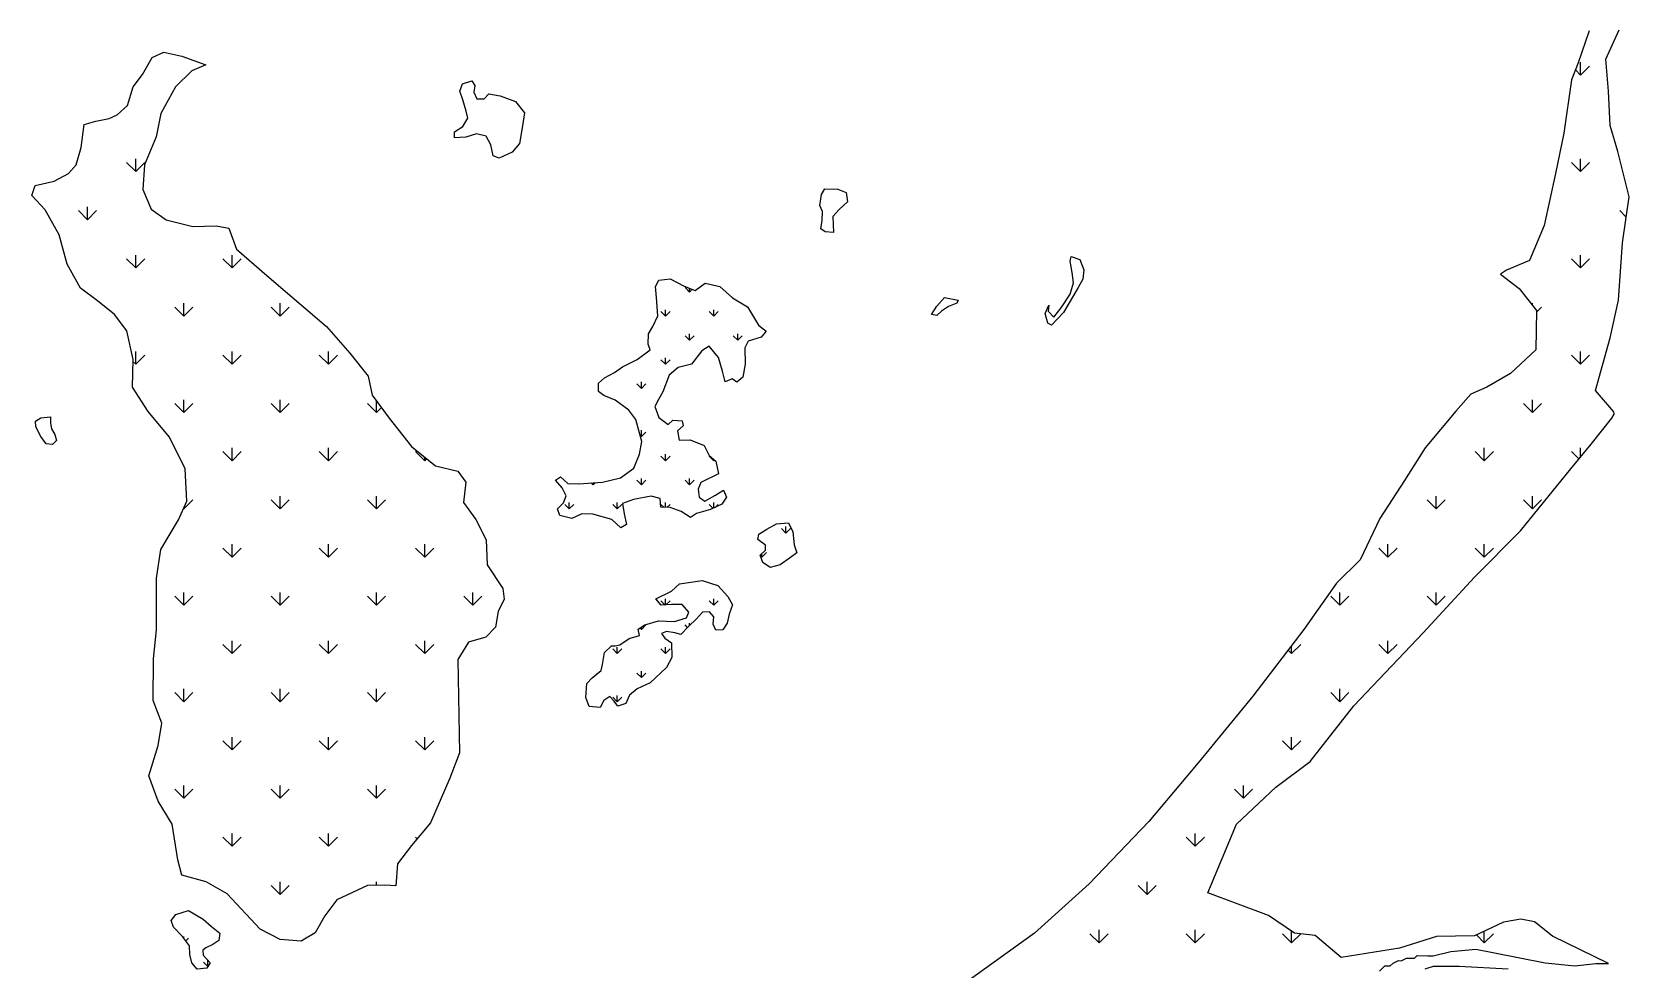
# Model space of a CAD drawing. Header units: metres. Extents: x 266208 to 280437, y 2124392 to 2131586.
# Drawn here: x 268966 to 271348, y 2127204 to 2128600 of the extents above; entities that cross this region are included whole.
import ezdxf

# ---------------------------------------------------------------- set-up
doc = ezdxf.new("R2010")
doc.units = ezdxf.units.M
doc.layers.add('MANGROOVES', color=112, linetype='Continuous')

msp = doc.modelspace()

# ---------------------------------------------------------------- linework, layer by layer
at = {"layer": 'MANGROOVES'}
for p, q in [((271288.5, 2128602.2), (271271.9, 2128554.7)), ((271313.2, 2128560.1), (271332.8, 2128603.9)), ((269130.4, 2128537.3), (269145.1, 2128562.6)), ((269130.4, 2128537.3), (269145.1, 2128562.6)), ((269145.1, 2128562.6), (269162.2, 2128570.4)), ((269145.1, 2128562.6), (269162.2, 2128570.4)), ((269162.2, 2128570.4), (269189.1, 2128564.5)), ((269162.2, 2128570.4), (269189.1, 2128564.5)), ((269189.1, 2128564.5), (269224.7, 2128551.5)), ((269189.1, 2128564.5), (269224.7, 2128551.5)), ((269224.7, 2128551.5), (269203.9, 2128542.8)), ((269224.7, 2128551.5), (269203.9, 2128542.8)), ((269224.7, 2128551.5), (269224.7, 2128551.5)), ((271271.9, 2128554.7), (271262, 2128529.2)), ((271316.9, 2128512.1), (271313.2, 2128560.1)), ((269116.4, 2128518.7), (269130.4, 2128537.3)), ((269116.4, 2128518.7), (269130.4, 2128537.3)), ((269203.9, 2128542.8), (269179.9, 2128518.8)), ((269203.9, 2128542.8), (269179.9, 2128518.8)), ((269608, 2128523), (269621.9, 2128527.8)), ((269608, 2128523), (269621.9, 2128527.8)), ((269621.9, 2128527.8), (269626.2, 2128520.9)), ((269621.9, 2128527.8), (269626.2, 2128520.9)), ((269621.9, 2128527.8), (269621.9, 2128527.8)), ((271262, 2128529.2), (271250.6, 2128449.9)), ((269107.9, 2128490.8), (269116.4, 2128518.7)), ((269107.9, 2128490.8), (269116.4, 2128518.7)), ((269179.9, 2128518.8), (269157.9, 2128479)), ((269179.9, 2128518.8), (269157.9, 2128479)), ((269603.7, 2128512.2), (269608, 2128523)), ((269603.7, 2128512.2), (269608, 2128523)), ((269608.3, 2128499.5), (269603.7, 2128512.2)), ((269608.3, 2128499.5), (269603.7, 2128512.2)), ((269626.2, 2128520.9), (269624.9, 2128511)), ((269626.2, 2128520.9), (269624.9, 2128511)), ((269624.9, 2128511), (269629.3, 2128500.6)), ((269624.9, 2128511), (269629.3, 2128500.6)), ((269640.1, 2128500.9), (269646.9, 2128508.1)), ((269640.1, 2128500.9), (269646.9, 2128508.1)), ((269646.9, 2128508.1), (269663.9, 2128505.1)), ((269646.9, 2128508.1), (269663.9, 2128505.1)), ((269663.9, 2128505.1), (269686.6, 2128496.7)), ((269663.9, 2128505.1), (269686.6, 2128496.7)), ((271319.8, 2128461.3), (271316.9, 2128512.1)), ((269092.9, 2128476.9), (269107.9, 2128490.8)), ((269092.9, 2128476.9), (269107.9, 2128490.8)), ((269157.9, 2128479), (269150.8, 2128444)), ((269157.9, 2128479), (269150.8, 2128444)), ((269613.2, 2128482.6), (269608.3, 2128499.5)), ((269613.2, 2128482.6), (269608.3, 2128499.5)), ((269615.5, 2128471.8), (269613.2, 2128482.6)), ((269615.5, 2128471.8), (269613.2, 2128482.6)), ((269629.3, 2128500.6), (269640.1, 2128500.9)), ((269629.3, 2128500.6), (269640.1, 2128500.9)), ((269686.6, 2128496.7), (269700.4, 2128480)), ((269686.6, 2128496.7), (269700.4, 2128480)), ((269700.4, 2128480), (269697.4, 2128460.7)), ((269700.4, 2128480), (269697.4, 2128460.7)), ((269039, 2128428.3), (269043.2, 2128462.5)), ((269039, 2128428.3), (269043.2, 2128462.5)), ((269043.2, 2128462.5), (269060.6, 2128467.4)), ((269043.2, 2128462.5), (269060.6, 2128467.4)), ((269060.6, 2128467.4), (269080.6, 2128471.6)), ((269060.6, 2128467.4), (269080.6, 2128471.6)), ((269080.6, 2128471.6), (269092.9, 2128476.9)), ((269080.6, 2128471.6), (269092.9, 2128476.9)), ((269595.7, 2128451.8), (269608.2, 2128459.7)), ((269595.7, 2128451.8), (269608.2, 2128459.7)), ((269608.2, 2128459.7), (269615.5, 2128471.8)), ((269608.2, 2128459.7), (269615.5, 2128471.8)), ((269697.4, 2128460.7), (269692.6, 2128434.3)), ((269697.4, 2128460.7), (269692.6, 2128434.3)), ((271331.2, 2128422.5), (271319.8, 2128461.3)), ((269150.8, 2128444), (269133.6, 2128402.7)), ((269150.8, 2128444), (269133.6, 2128402.7)), ((269596, 2128442.8), (269595.7, 2128451.8)), ((269596, 2128442.8), (269595.7, 2128451.8)), ((269612.6, 2128443.9), (269596, 2128442.8)), ((269612.6, 2128443.9), (269596, 2128442.8)), ((269628.6, 2128448.8), (269612.6, 2128443.9)), ((269628.6, 2128448.8), (269612.6, 2128443.9)), ((269643.2, 2128445.1), (269628.6, 2128448.8)), ((269643.2, 2128445.1), (269628.6, 2128448.8)), ((269650, 2128432.4), (269643.2, 2128445.1)), ((269650, 2128432.4), (269643.2, 2128445.1)), ((269653.6, 2128415.7), (269650, 2128432.4)), ((269653.6, 2128415.7), (269650, 2128432.4)), ((269692.6, 2128434.3), (269681.6, 2128421.3)), ((269692.6, 2128434.3), (269681.6, 2128421.3)), ((271250.6, 2128449.9), (271238.2, 2128389.3)), ((269031.5, 2128402.4), (269039, 2128428.3)), ((269031.5, 2128402.4), (269039, 2128428.3)), ((269662.6, 2128412.6), (269653.6, 2128415.7)), ((269662.6, 2128412.6), (269653.6, 2128415.7)), ((269681.6, 2128421.3), (269662.6, 2128412.6)), ((269681.6, 2128421.3), (269662.6, 2128412.6)), ((271347.8, 2128354.7), (271331.2, 2128422.5)), ((268998.7, 2128378.1), (269019.9, 2128389.3)), ((268998.7, 2128378.1), (269019.9, 2128389.3)), ((269019.9, 2128389.3), (269031.5, 2128402.4)), ((269019.9, 2128389.3), (269031.5, 2128402.4)), ((269133.6, 2128402.7), (269131.1, 2128365.6)), ((269133.6, 2128402.7), (269131.1, 2128365.6)), ((271238.2, 2128389.3), (271221.4, 2128311.8)), ((268965.5, 2128356.9), (268970.6, 2128371.9)), ((268965.5, 2128356.9), (268970.6, 2128371.9)), ((268970.6, 2128371.9), (268998.7, 2128378.1)), ((268970.6, 2128371.9), (268998.7, 2128378.1)), ((269131.1, 2128365.6), (269143.6, 2128336.3)), ((269131.1, 2128365.6), (269143.6, 2128336.3)), ((270143.2, 2128358.2), (270148.1, 2128366.5)), ((270143.2, 2128358.2), (270148.1, 2128366.5)), ((270148.1, 2128366.5), (270167.8, 2128366.3)), ((270148.1, 2128366.5), (270167.8, 2128366.3)), ((270148.1, 2128366.5), (270148.1, 2128366.5)), ((270167.8, 2128366.3), (270179.9, 2128361.3)), ((270167.8, 2128366.3), (270179.9, 2128361.3)), ((270179.9, 2128361.3), (270182, 2128347.1)), ((270179.9, 2128361.3), (270182, 2128347.1)), ((268985.5, 2128335.6), (268965.5, 2128356.9)), ((268985.5, 2128335.6), (268965.5, 2128356.9)), ((269006, 2128298), (268985.5, 2128335.6)), ((269006, 2128298), (268985.5, 2128335.6)), ((269143.6, 2128336.3), (269165.9, 2128320.5)), ((269143.6, 2128336.3), (269165.9, 2128320.5)), ((270140.6, 2128341.9), (270143.2, 2128358.2)), ((270140.6, 2128341.9), (270143.2, 2128358.2)), ((270144.6, 2128332.7), (270140.6, 2128341.9)), ((270144.6, 2128332.7), (270140.6, 2128341.9)), ((270169.4, 2128336), (270160.3, 2128325.6)), ((270169.4, 2128336), (270160.3, 2128325.6)), ((270182, 2128347.1), (270169.4, 2128336)), ((270182, 2128347.1), (270169.4, 2128336)), ((271338, 2128286.3), (271347.8, 2128354.7)), ((269165.9, 2128320.5), (269205.6, 2128310.7)), ((269165.9, 2128320.5), (269205.6, 2128310.7)), ((269205.6, 2128310.7), (269240.3, 2128311.3)), ((269205.6, 2128310.7), (269240.3, 2128311.3)), ((269240.3, 2128311.3), (269259.2, 2128308.3)), ((269240.3, 2128311.3), (269259.2, 2128308.3)), ((270142.2, 2128307.1), (270144.4, 2128319.4)), ((270142.2, 2128307.1), (270144.4, 2128319.4)), ((270144.4, 2128319.4), (270144.6, 2128332.7)), ((270144.4, 2128319.4), (270144.6, 2128332.7)), ((270160.3, 2128325.6), (270161.2, 2128301.7)), ((270160.3, 2128325.6), (270161.2, 2128301.7)), ((271221.4, 2128311.8), (271199.4, 2128260.1)), ((269017.9, 2128254.3), (269006, 2128298)), ((269017.9, 2128254.3), (269006, 2128298)), ((269259.2, 2128308.3), (269270.6, 2128276.7)), ((269259.2, 2128308.3), (269270.6, 2128276.7)), ((270148.8, 2128302.4), (270142.2, 2128307.1)), ((270148.8, 2128302.4), (270142.2, 2128307.1)), ((270161.2, 2128301.7), (270148.8, 2128302.4)), ((270161.2, 2128301.7), (270148.8, 2128302.4)), ((269270.6, 2128276.7), (269315.7, 2128237.4)), ((269270.6, 2128276.7), (269315.7, 2128237.4)), ((270513.9, 2128258.9), (270515.5, 2128266)), ((270513.9, 2128258.9), (270515.5, 2128266)), ((270515.5, 2128266), (270528.4, 2128261.4)), ((270515.5, 2128266), (270528.4, 2128261.4)), ((270515.5, 2128266), (270515.5, 2128266)), ((271332, 2128200.9), (271338, 2128286.3)), ((269038.1, 2128218.4), (269017.9, 2128254.3)), ((269038.1, 2128218.4), (269017.9, 2128254.3)), ((270517, 2128242), (270513.9, 2128258.9)), ((270517, 2128242), (270513.9, 2128258.9)), ((270519, 2128226.6), (270517, 2128242)), ((270519, 2128226.6), (270517, 2128242)), ((270528.4, 2128261.4), (270534.4, 2128246.2)), ((270528.4, 2128261.4), (270534.4, 2128246.2)), ((270534.4, 2128246.2), (270533.1, 2128232.2)), ((270534.4, 2128246.2), (270533.1, 2128232.2)), ((271164.8, 2128245.5), (271156, 2128239.7)), ((271156, 2128239.7), (271156, 2128239.6)), ((271156, 2128239.6), (271183.8, 2128217.9)), ((271199.4, 2128260.1), (271164.8, 2128245.5)), ((269063.3, 2128199.6), (269038.1, 2128218.4)), ((269063.3, 2128199.6), (269038.1, 2128218.4)), ((269315.7, 2128237.4), (269405.1, 2128161.4)), ((269315.7, 2128237.4), (269405.1, 2128161.4)), ((269895.6, 2128221), (269900.8, 2128230.8)), ((269897.3, 2128204.5), (269895.6, 2128221)), ((269900.8, 2128230.8), (269917.3, 2128232.8)), ((269917.3, 2128232.8), (269938.5, 2128221.8)), ((269938.5, 2128221.8), (269954.9, 2128215.3)), ((269954.9, 2128215.3), (269969.6, 2128226.2)), ((269969.6, 2128226.2), (269991.8, 2128221)), ((269991.8, 2128221), (270010.4, 2128204.3)), ((270525.9, 2128219.6), (270504, 2128182.4)), ((270525.9, 2128219.6), (270504, 2128182.4)), ((270513.9, 2128209.6), (270519, 2128226.6)), ((270513.9, 2128209.6), (270519, 2128226.6)), ((270533.1, 2128232.2), (270525.9, 2128219.6)), ((270533.1, 2128232.2), (270525.9, 2128219.6)), ((271183.8, 2128217.9), (271209.7, 2128185.4)), ((269088.9, 2128179.3), (269063.3, 2128199.6)), ((269088.9, 2128179.3), (269063.3, 2128199.6)), ((269899.3, 2128177.4), (269897.3, 2128204.5)), ((270010.4, 2128204.3), (270033.1, 2128191)), ((270315.4, 2128191.9), (270326.6, 2128204.6)), ((270315.4, 2128191.9), (270326.6, 2128204.6)), ((270326.6, 2128204.6), (270347.2, 2128201)), ((270326.6, 2128204.6), (270347.2, 2128201)), ((270326.6, 2128204.6), (270326.6, 2128204.6)), ((270344.9, 2128196.5), (270332.5, 2128191.4)), ((270344.9, 2128196.5), (270332.5, 2128191.4)), ((270347.2, 2128201), (270344.9, 2128196.5)), ((270347.2, 2128201), (270344.9, 2128196.5)), ((270477.1, 2128180.9), (270482.2, 2128193.3)), ((270477.1, 2128180.9), (270482.2, 2128193.3)), ((270482.2, 2128193.3), (270481.4, 2128184.4)), ((270482.2, 2128193.3), (270481.4, 2128184.4)), ((270500.7, 2128189.1), (270513.9, 2128209.6)), ((270500.7, 2128189.1), (270513.9, 2128209.6)), ((271319.5, 2128144.7), (271332, 2128200.9)), ((269107.3, 2128155.1), (269088.9, 2128179.3)), ((269107.3, 2128155.1), (269088.9, 2128179.3)), ((269891.8, 2128161.6), (269899.3, 2128177.4)), ((270033.1, 2128191), (270049.4, 2128163.7)), ((270307.2, 2128179.2), (270315.4, 2128191.9)), ((270307.2, 2128179.2), (270315.4, 2128191.9)), ((270315.4, 2128177.8), (270307.2, 2128179.2)), ((270315.4, 2128177.8), (270307.2, 2128179.2)), ((270322.1, 2128184.5), (270315.4, 2128177.8)), ((270322.1, 2128184.5), (270315.4, 2128177.8)), ((270332.5, 2128191.4), (270322.1, 2128184.5)), ((270332.5, 2128191.4), (270322.1, 2128184.5)), ((270480.7, 2128166.7), (270477.1, 2128180.9)), ((270480.7, 2128166.7), (270477.1, 2128180.9)), ((270481.4, 2128184.4), (270489.9, 2128175.3)), ((270481.4, 2128184.4), (270489.9, 2128175.3)), ((270504, 2128182.4), (270486.3, 2128163.6)), ((270504, 2128182.4), (270486.3, 2128163.6)), ((270489.9, 2128175.3), (270500.7, 2128189.1)), ((270489.9, 2128175.3), (270500.7, 2128189.1)), ((271209.7, 2128185.4), (271208.9, 2128126.7)), ((269116.3, 2128112.2), (269107.3, 2128155.1)), ((269116.3, 2128112.2), (269107.3, 2128155.1)), ((269405.1, 2128161.4), (269439.6, 2128121.8)), ((269405.1, 2128161.4), (269439.6, 2128121.8)), ((269884.7, 2128135.1), (269885.4, 2128150.8)), ((269885.4, 2128150.8), (269891.8, 2128161.6)), ((270053.2, 2128145.8), (270033.8, 2128139.5)), ((270049.4, 2128163.7), (270060.9, 2128154.8)), ((270060.9, 2128154.8), (270053.2, 2128145.8)), ((270486.3, 2128163.6), (270480.7, 2128166.7)), ((270486.3, 2128163.6), (270480.7, 2128166.7)), ((271297.6, 2128066.3), (271319.5, 2128144.7)), ((269439.6, 2128121.8), (269467.1, 2128087.7)), ((269439.6, 2128121.8), (269467.1, 2128087.7)), ((269868.3, 2128112.3), (269887.9, 2128126.5)), ((269887.9, 2128126.5), (269884.7, 2128135.1)), ((269964.8, 2128125.1), (269949.2, 2128105.3)), ((269975.8, 2128132.2), (269964.8, 2128125.1)), ((269989.8, 2128115.3), (269975.8, 2128132.2)), ((270033.8, 2128139.5), (270029, 2128129.5)), ((270029, 2128129.5), (270029.4, 2128105.6)), ((271208.9, 2128126.7), (271170.7, 2128091.7)), ((269115.3, 2128071.2), (269116.3, 2128112.2)), ((269115.3, 2128071.2), (269116.3, 2128112.2)), ((269834.5, 2128092.8), (269846.4, 2128101.5)), ((269846.4, 2128101.5), (269868.3, 2128112.3)), ((269929.5, 2128100.3), (269916, 2128088.8)), ((269949.2, 2128105.3), (269929.5, 2128100.3)), ((269995.6, 2128094.9), (269989.8, 2128115.3)), ((270029.4, 2128105.6), (270026, 2128086.2)), ((269467.1, 2128087.7), (269473, 2128059.2)), ((269467.1, 2128087.7), (269473, 2128059.2)), ((269810.5, 2128076.9), (269819.8, 2128085.2)), ((269810.8, 2128064.8), (269810.5, 2128076.9)), ((269819.8, 2128085.2), (269834.5, 2128092.8)), ((269916, 2128088.8), (269906.7, 2128064)), ((269999.4, 2128079.1), (269995.6, 2128094.9)), ((270009.9, 2128083.6), (269999.4, 2128079.1)), ((270017.1, 2128078.4), (270009.9, 2128083.6)), ((270026, 2128086.2), (270017.1, 2128078.4)), ((271170.7, 2128091.7), (271135.8, 2128071.2)), ((269138.8, 2128034.9), (269115.3, 2128071.2)), ((269138.8, 2128034.9), (269115.3, 2128071.2)), ((269473, 2128059.2), (269498.4, 2128024.9)), ((269473, 2128059.2), (269498.4, 2128024.9)), ((269818.5, 2128058.6), (269810.8, 2128064.8)), ((269835.4, 2128051.6), (269818.5, 2128058.6)), ((269855.8, 2128036.7), (269835.4, 2128051.6)), ((269900, 2128052.5), (269894.5, 2128042.1)), ((269906.7, 2128064), (269900, 2128052.5)), ((271111.7, 2128060.9), (271089.6, 2128035.1)), ((271135.8, 2128071.2), (271111.7, 2128060.9)), ((271325.1, 2128034.1), (271297.6, 2128066.3)), ((268971.1, 2128020.5), (268979, 2128025.3)), ((268971.1, 2128020.5), (268979, 2128025.3)), ((268979, 2128025.3), (268993.4, 2128026.7)), ((268979, 2128025.3), (268993.4, 2128026.7)), ((268993.4, 2128026.7), (268993.2, 2128017.4)), ((268993.4, 2128026.7), (268993.2, 2128017.4)), ((268993.4, 2128026.7), (268993.4, 2128026.7)), ((269170.8, 2127996.4), (269138.8, 2128034.9)), ((269170.8, 2127996.4), (269138.8, 2128034.9)), ((269866.2, 2128023), (269855.8, 2128036.7)), ((269894.5, 2128042.1), (269900.8, 2128026)), ((269900.8, 2128026), (269914.4, 2128015.6)), ((271089.6, 2128035.1), (271043.8, 2127980.6)), ((271321.9, 2128024.8), (271325.7, 2128031.1)), ((271325.7, 2128031.4), (271325.1, 2128034.1)), ((271325.7, 2128031.1), (271325.7, 2128031.4)), ((268971.2, 2128011.9), (268971.1, 2128020.5)), ((268971.2, 2128011.9), (268971.1, 2128020.5)), ((268979, 2127997.5), (268971.2, 2128011.9)), ((268979, 2127997.5), (268971.2, 2128011.9)), ((268993.2, 2128017.4), (268994.9, 2128009.1)), ((268993.2, 2128017.4), (268994.9, 2128009.1)), ((268994.9, 2128009.1), (268999.6, 2128000.5)), ((268994.9, 2128009.1), (268999.6, 2128000.5)), ((269498.4, 2128024.9), (269531.7, 2127982.8)), ((269498.4, 2128024.9), (269531.7, 2127982.8)), ((269875.5, 2127990.3), (269866.2, 2128023)), ((269914.4, 2128015.6), (269921.6, 2128022.1)), ((269921.6, 2128022.1), (269935.4, 2128020.7)), ((269936.9, 2128013.4), (269928.4, 2128005.8)), ((269928.4, 2128005.8), (269931.1, 2127992.2)), ((269935.4, 2128020.7), (269936.9, 2128013.4)), ((271291.3, 2127986.2), (271321.9, 2128024.8)), ((268986.9, 2127986.6), (268979, 2127997.5)), ((268986.9, 2127986.6), (268979, 2127997.5)), ((268996.4, 2127985.5), (268986.9, 2127986.6)), ((268996.4, 2127985.5), (268986.9, 2127986.6)), ((269002.4, 2127991.5), (268996.4, 2127985.5)), ((269002.4, 2127991.5), (268996.4, 2127985.5)), ((268999.6, 2128000.5), (269002.4, 2127991.5)), ((268999.6, 2128000.5), (269002.4, 2127991.5)), ((269194.1, 2127949.6), (269170.8, 2127996.4)), ((269194.1, 2127949.6), (269170.8, 2127996.4)), ((269531.7, 2127982.8), (269567.4, 2127953.9)), ((269531.7, 2127982.8), (269567.4, 2127953.9)), ((269871.6, 2127971.4), (269875.5, 2127990.3)), ((269931.1, 2127992.2), (269947.1, 2127992.4)), ((269947.1, 2127992.4), (269968.2, 2127984.1)), ((269968.2, 2127984.1), (269975.5, 2127969.5)), ((271043.8, 2127980.6), (271013, 2127931.9)), ((271260.8, 2127949.4), (271291.3, 2127986.2)), ((269567.4, 2127953.9), (269600.8, 2127945.8)), ((269567.4, 2127953.9), (269600.8, 2127945.8)), ((269863.3, 2127950.4), (269871.6, 2127971.4)), ((269975.5, 2127969.5), (269985.4, 2127960.7)), ((269985.4, 2127960.7), (269989.8, 2127941.7)), ((269196.7, 2127901.3), (269194.1, 2127949.6)), ((269196.7, 2127901.3), (269194.1, 2127949.6)), ((269600.8, 2127945.8), (269612.5, 2127929.7)), ((269600.8, 2127945.8), (269612.5, 2127929.7)), ((269746.7, 2127932.6), (269753.8, 2127937.4)), ((269756.5, 2127920.9), (269746.7, 2127932.6)), ((269753.8, 2127937.4), (269765.1, 2127927.5)), ((269816.8, 2127929.7), (269843.4, 2127936.1)), ((269843.4, 2127936.1), (269863.3, 2127950.4)), ((269989.8, 2127941.7), (269963.3, 2127928.9)), ((271013, 2127931.9), (270976.1, 2127875.3)), ((271186.1, 2127857.1), (271260.8, 2127949.4)), ((269612.5, 2127929.7), (269609.1, 2127899.2)), ((269612.5, 2127929.7), (269609.1, 2127899.2)), ((269762.4, 2127909.1), (269756.5, 2127920.9)), ((269758.6, 2127898.8), (269762.4, 2127909.1)), ((269765.1, 2127927.5), (269781.1, 2127927)), ((269781.1, 2127927), (269816.8, 2127929.7)), ((269889.4, 2127908.5), (269862.8, 2127903.8)), ((269902.4, 2127905.4), (269889.4, 2127908.5)), ((269963.3, 2127928.9), (269959.4, 2127919.3)), ((269959.4, 2127919.3), (269960.7, 2127907.4)), ((269960.7, 2127907.4), (269969.4, 2127901.4)), ((269969.4, 2127901.4), (269984, 2127909.7)), ((269984, 2127909.7), (269997.2, 2127917.5)), ((270001.4, 2127907.3), (269994.7, 2127896.7)), ((269997.2, 2127917.5), (270001.4, 2127907.3)), ((269184.4, 2127873.6), (269196.7, 2127901.3)), ((269184.4, 2127873.6), (269196.7, 2127901.3)), ((269609.1, 2127899.2), (269627.6, 2127873.7)), ((269609.1, 2127899.2), (269627.6, 2127873.7)), ((269749.3, 2127889.9), (269758.6, 2127898.8)), ((269752.7, 2127879.9), (269749.3, 2127889.9)), ((269862.8, 2127903.8), (269846.5, 2127897.7)), ((269846.5, 2127897.7), (269848.9, 2127882.2)), ((269903.4, 2127892.3), (269902.4, 2127905.4)), ((269917.6, 2127892), (269903.4, 2127892.3)), ((269933.7, 2127885.7), (269917.6, 2127892)), ((269947.7, 2127877), (269933.7, 2127885.7)), ((269956.7, 2127882.7), (269947.7, 2127877)), ((269977.9, 2127888.7), (269956.7, 2127882.7)), ((269994.7, 2127896.7), (269977.9, 2127888.7)), ((269158, 2127829.4), (269184.4, 2127873.6)), ((269158, 2127829.4), (269184.4, 2127873.6)), ((269627.6, 2127873.7), (269643, 2127843.8)), ((269627.6, 2127873.7), (269643, 2127843.8)), ((269771, 2127875.6), (269752.7, 2127879.9)), ((269785.8, 2127882.1), (269771, 2127875.6)), ((269802.3, 2127881.6), (269785.8, 2127882.1)), ((269830.4, 2127874), (269802.3, 2127881.6)), ((269844, 2127861.4), (269830.4, 2127874)), ((269852.3, 2127866.4), (269844, 2127861.4)), ((269848.9, 2127882.2), (269852.3, 2127866.4)), ((270049.9, 2127852.2), (270061.8, 2127859.7)), ((270049.9, 2127852.2), (270061.8, 2127859.7)), ((270061.8, 2127859.7), (270076.1, 2127867.4)), ((270061.8, 2127859.7), (270076.1, 2127867.4)), ((270076.1, 2127867.4), (270093.9, 2127869.1)), ((270076.1, 2127867.4), (270093.9, 2127869.1)), ((270093.9, 2127869.1), (270100.3, 2127855.5)), ((270093.9, 2127869.1), (270100.3, 2127855.5)), ((270093.9, 2127869.1), (270093.9, 2127869.1)), ((270976.1, 2127875.3), (270946.5, 2127813.7)), ((269643, 2127843.8), (269644.7, 2127806.4)), ((269643, 2127843.8), (269644.7, 2127806.4)), ((270048.1, 2127844.2), (270049.9, 2127852.2)), ((270048.1, 2127844.2), (270049.9, 2127852.2)), ((270059.8, 2127835.4), (270048.1, 2127844.2)), ((270059.8, 2127835.4), (270048.1, 2127844.2)), ((270059.8, 2127828.4), (270059.8, 2127835.4)), ((270059.8, 2127828.4), (270059.8, 2127835.4)), ((270100.3, 2127855.5), (270102.4, 2127836.3)), ((270100.3, 2127855.5), (270102.4, 2127836.3)), ((270102.4, 2127836.3), (270106.4, 2127824.1)), ((270102.4, 2127836.3), (270106.4, 2127824.1)), ((271117.1, 2127787.8), (271186.1, 2127857.1)), ((269151.4, 2127786.3), (269158, 2127829.4)), ((269151.4, 2127786.3), (269158, 2127829.4)), ((270051.6, 2127820.7), (270059.8, 2127828.4)), ((270051.6, 2127820.7), (270059.8, 2127828.4)), ((270055.6, 2127810), (270051.6, 2127820.7)), ((270055.6, 2127810), (270051.6, 2127820.7)), ((270097.1, 2127817.2), (270081.4, 2127806.1)), ((270097.1, 2127817.2), (270081.4, 2127806.1)), ((270106.4, 2127824.1), (270097.1, 2127817.2)), ((270106.4, 2127824.1), (270097.1, 2127817.2)), ((270946.5, 2127813.7), (270911.4, 2127779)), ((269644.7, 2127806.4), (269667.8, 2127771)), ((269644.7, 2127806.4), (269667.8, 2127771)), ((270066.9, 2127802.3), (270055.6, 2127810)), ((270066.9, 2127802.3), (270055.6, 2127810)), ((270081.4, 2127806.1), (270066.9, 2127802.3)), ((270081.4, 2127806.1), (270066.9, 2127802.3)), ((271040.8, 2127704.9), (271117.1, 2127787.8)), ((269151.4, 2127709.4), (269151.4, 2127786.3)), ((269151.4, 2127709.4), (269151.4, 2127786.3)), ((269667.8, 2127771), (269670.1, 2127755.1)), ((269667.8, 2127771), (269670.1, 2127755.1)), ((269896.1, 2127755.6), (269919.4, 2127767)), ((269896.1, 2127755.6), (269919.4, 2127767)), ((269919.4, 2127767), (269931.5, 2127777.8)), ((269919.4, 2127767), (269931.5, 2127777.8)), ((269931.5, 2127777.8), (269965, 2127783.2)), ((269931.5, 2127777.8), (269965, 2127783.2)), ((269965, 2127783.2), (269988.7, 2127775.3)), ((269965, 2127783.2), (269988.7, 2127775.3)), ((269965, 2127783.2), (269965, 2127783.2)), ((269988.7, 2127775.3), (270003.6, 2127759.1)), ((269988.7, 2127775.3), (270003.6, 2127759.1)), ((270911.4, 2127779), (270862.9, 2127709.7)), ((269670.1, 2127755.1), (269661, 2127736.8)), ((269670.1, 2127755.1), (269661, 2127736.8)), ((269904, 2127746), (269896.1, 2127755.6)), ((269904, 2127746), (269896.1, 2127755.6)), ((269919.3, 2127747.2), (269904, 2127746)), ((269919.3, 2127747.2), (269904, 2127746)), ((269935.2, 2127747), (269919.3, 2127747.2)), ((269935.2, 2127747), (269919.3, 2127747.2)), ((269945.3, 2127735.8), (269935.2, 2127747)), ((269945.3, 2127735.8), (269935.2, 2127747)), ((270003.6, 2127759.1), (270010.3, 2127746.8)), ((270003.6, 2127759.1), (270010.3, 2127746.8)), ((270010.3, 2127746.8), (270005.7, 2127733)), ((270010.3, 2127746.8), (270005.7, 2127733)), ((269661, 2127736.8), (269657, 2127713.6)), ((269661, 2127736.8), (269657, 2127713.6)), ((269869.7, 2127710.2), (269879.8, 2127717.1)), ((269869.7, 2127710.2), (269879.8, 2127717.1)), ((269879.8, 2127717.1), (269900, 2127722.7)), ((269879.8, 2127717.1), (269900, 2127722.7)), ((269900, 2127722.7), (269923.8, 2127721.6)), ((269900, 2127722.7), (269923.8, 2127721.6)), ((269923.8, 2127721.6), (269942, 2127727.3)), ((269923.8, 2127721.6), (269942, 2127727.3)), ((269942, 2127727.3), (269945.3, 2127735.8)), ((269942, 2127727.3), (269945.3, 2127735.8)), ((269956.8, 2127725.6), (269944.8, 2127714.3)), ((269956.8, 2127725.6), (269944.8, 2127714.3)), ((269965.8, 2127736), (269956.8, 2127725.6)), ((269965.8, 2127736), (269956.8, 2127725.6)), ((269976.1, 2127736.4), (269965.8, 2127736)), ((269976.1, 2127736.4), (269965.8, 2127736)), ((269982.6, 2127728.7), (269976.1, 2127736.4)), ((269982.6, 2127728.7), (269976.1, 2127736.4)), ((269981.9, 2127717.7), (269982.6, 2127728.7)), ((269981.9, 2127717.7), (269982.6, 2127728.7)), ((269985.7, 2127709), (269981.9, 2127717.7)), ((269985.7, 2127709), (269981.9, 2127717.7)), ((270002.6, 2127719.6), (269996.3, 2127709.6)), ((270002.6, 2127719.6), (269996.3, 2127709.6)), ((270005.7, 2127733), (270002.6, 2127719.6)), ((270005.7, 2127733), (270002.6, 2127719.6)), ((269147.1, 2127666.3), (269151.4, 2127709.4)), ((269147.1, 2127666.3), (269151.4, 2127709.4)), ((269642.7, 2127698.7), (269616.8, 2127690.8)), ((269642.7, 2127698.7), (269616.8, 2127690.8)), ((269657, 2127713.6), (269642.7, 2127698.7)), ((269657, 2127713.6), (269642.7, 2127698.7)), ((269842.3, 2127687), (269856.5, 2127696.4)), ((269842.3, 2127687), (269856.5, 2127696.4)), ((269856.5, 2127696.4), (269871.7, 2127700.8)), ((269856.5, 2127696.4), (269871.7, 2127700.8)), ((269871.7, 2127700.8), (269869.7, 2127710.2)), ((269871.7, 2127700.8), (269869.7, 2127710.2)), ((269912, 2127706.7), (269904.7, 2127704.1)), ((269912, 2127706.7), (269904.7, 2127704.1)), ((269904.7, 2127704.1), (269909.7, 2127697.1)), ((269904.7, 2127704.1), (269909.7, 2127697.1)), ((269909.7, 2127697.1), (269919.7, 2127690.2)), ((269909.7, 2127697.1), (269919.7, 2127690.2)), ((269924.7, 2127705), (269912, 2127706.7)), ((269924.7, 2127705), (269912, 2127706.7)), ((269933.4, 2127702.4), (269924.7, 2127705)), ((269933.4, 2127702.4), (269924.7, 2127705)), ((269944.8, 2127714.3), (269933.4, 2127702.4)), ((269944.8, 2127714.3), (269933.4, 2127702.4)), ((269996.3, 2127709.6), (269985.7, 2127709)), ((269996.3, 2127709.6), (269985.7, 2127709)), ((270862.9, 2127709.7), (270786.6, 2127610.7)), ((270937.2, 2127596.1), (271040.8, 2127704.9)), ((269616.8, 2127690.8), (269600.7, 2127665)), ((269616.8, 2127690.8), (269600.7, 2127665)), ((269816.7, 2127657.7), (269819.7, 2127675.5)), ((269816.7, 2127657.7), (269819.7, 2127675.5)), ((269819.7, 2127675.5), (269830.2, 2127685.4)), ((269819.7, 2127675.5), (269830.2, 2127685.4)), ((269830.2, 2127685.4), (269835.6, 2127685.8)), ((269830.2, 2127685.4), (269835.6, 2127685.8)), ((269835.6, 2127685.8), (269842.3, 2127687)), ((269835.6, 2127685.8), (269842.3, 2127687)), ((269919.9, 2127668.2), (269911.8, 2127653.4)), ((269919.9, 2127668.2), (269911.8, 2127653.4)), ((269919.7, 2127690.2), (269919.9, 2127668.2)), ((269919.7, 2127690.2), (269919.9, 2127668.2)), ((269146.2, 2127604.2), (269147.1, 2127666.3)), ((269146.2, 2127604.2), (269147.1, 2127666.3)), ((269600.7, 2127665), (269603.3, 2127526)), ((269600.7, 2127665), (269603.3, 2127526)), ((269801, 2127638.1), (269814.6, 2127648.7)), ((269801, 2127638.1), (269814.6, 2127648.7)), ((269814.6, 2127648.7), (269816.7, 2127657.7)), ((269814.6, 2127648.7), (269816.7, 2127657.7)), ((269911.8, 2127653.4), (269887.6, 2127630.4)), ((269911.8, 2127653.4), (269887.6, 2127630.4)), ((269791.9, 2127608.5), (269793.2, 2127629.6)), ((269791.9, 2127608.5), (269793.2, 2127629.6)), ((269793.2, 2127629.6), (269801, 2127638.1)), ((269793.2, 2127629.6), (269801, 2127638.1)), ((269868.3, 2127621.4), (269857.1, 2127612.2)), ((269868.3, 2127621.4), (269857.1, 2127612.2)), ((269887.6, 2127630.4), (269868.3, 2127621.4)), ((269887.6, 2127630.4), (269868.3, 2127621.4)), ((269159.3, 2127570.1), (269146.2, 2127604.2)), ((269159.3, 2127570.1), (269146.2, 2127604.2)), ((269796.9, 2127595.2), (269791.9, 2127608.5)), ((269796.9, 2127595.2), (269791.9, 2127608.5)), ((269818.7, 2127603.9), (269812.9, 2127593.7)), ((269818.7, 2127603.9), (269812.9, 2127593.7)), ((269827.3, 2127610), (269818.7, 2127603.9)), ((269827.3, 2127610), (269818.7, 2127603.9)), ((269833.9, 2127603.2), (269827.3, 2127610)), ((269833.9, 2127603.2), (269827.3, 2127610)), ((269839.7, 2127595.5), (269833.9, 2127603.2)), ((269839.7, 2127595.5), (269833.9, 2127603.2)), ((269851.5, 2127599.8), (269839.7, 2127595.5)), ((269851.5, 2127599.8), (269839.7, 2127595.5)), ((269857.1, 2127612.2), (269851.5, 2127599.8)), ((269857.1, 2127612.2), (269851.5, 2127599.8)), ((270786.6, 2127610.7), (270704.9, 2127511.4)), ((269812.9, 2127593.7), (269796.9, 2127595.2)), ((269812.9, 2127593.7), (269796.9, 2127595.2)), ((270871.9, 2127513.1), (270937.2, 2127596.1)), ((269153.7, 2127537), (269159.3, 2127570.1)), ((269153.7, 2127537), (269159.3, 2127570.1)), ((269140.1, 2127491.8), (269153.7, 2127537)), ((269140.1, 2127491.8), (269153.7, 2127537)), ((269603.3, 2127526), (269589.1, 2127488.2)), ((269603.3, 2127526), (269589.1, 2127488.2)), ((270704.9, 2127511.4), (270631.6, 2127423.7)), ((270820.8, 2127474.7), (270871.9, 2127513.1)), ((269154, 2127454.2), (269140.1, 2127491.8)), ((269154, 2127454.2), (269140.1, 2127491.8)), ((269589.1, 2127488.2), (269560, 2127421.8)), ((269589.1, 2127488.2), (269560, 2127421.8)), ((269174.5, 2127419.6), (269154, 2127454.2)), ((269174.5, 2127419.6), (269154, 2127454.2)), ((270762.3, 2127419.9), (270820.8, 2127474.7)), ((269183, 2127366.8), (269174.5, 2127419.6)), ((269183, 2127366.8), (269174.5, 2127419.6)), ((269560, 2127421.8), (269531.9, 2127388.2)), ((269560, 2127421.8), (269531.9, 2127388.2)), ((270631.6, 2127423.7), (270542.3, 2127331)), ((270719.6, 2127317.6), (270762.3, 2127419.9)), ((269531.9, 2127388.2), (269510.8, 2127360.9)), ((269531.9, 2127388.2), (269510.8, 2127360.9)), ((269188.9, 2127343.8), (269183, 2127366.8)), ((269188.9, 2127343.8), (269183, 2127366.8)), ((269510.8, 2127360.9), (269508.1, 2127327.7)), ((269510.8, 2127360.9), (269508.1, 2127327.7)), ((269225.5, 2127334), (269188.9, 2127343.8)), ((269225.5, 2127334), (269188.9, 2127343.8)), ((269256.9, 2127315.8), (269225.5, 2127334)), ((269256.9, 2127315.8), (269225.5, 2127334)), ((269306, 2127263.1), (269256.9, 2127315.8)), ((269306, 2127263.1), (269256.9, 2127315.8)), ((269466.3, 2127328.5), (269420.2, 2127307.2)), ((269466.3, 2127328.5), (269420.2, 2127307.2)), ((269492.6, 2127328.7), (269466.3, 2127328.5)), ((269492.6, 2127328.7), (269466.3, 2127328.5)), ((269508.1, 2127327.7), (269492.6, 2127328.7)), ((269508.1, 2127327.7), (269492.6, 2127328.7)), ((270542.3, 2127331), (270460.8, 2127257.4)), ((270809.8, 2127283.5), (270719.6, 2127317.6)), ((269180.4, 2127285.2), (269199.1, 2127291.3)), ((269180.4, 2127285.2), (269199.1, 2127291.3)), ((269199.1, 2127291.3), (269220.9, 2127278.1)), ((269199.1, 2127291.3), (269220.9, 2127278.1)), ((269199.1, 2127291.3), (269199.1, 2127291.3)), ((269420.2, 2127307.2), (269402.2, 2127283.1)), ((269420.2, 2127307.2), (269402.2, 2127283.1)), ((269173, 2127276.1), (269180.4, 2127285.2)), ((269173, 2127276.1), (269180.4, 2127285.2)), ((269176.9, 2127266.1), (269173, 2127276.1)), ((269176.9, 2127266.1), (269173, 2127276.1)), ((269190.3, 2127252.5), (269176.9, 2127266.1)), ((269190.3, 2127252.5), (269176.9, 2127266.1)), ((269220.9, 2127278.1), (269233.5, 2127267.3)), ((269220.9, 2127278.1), (269233.5, 2127267.3)), ((269233.5, 2127267.3), (269245.6, 2127257.5)), ((269233.5, 2127267.3), (269245.6, 2127257.5)), ((269335.6, 2127247.9), (269306, 2127263.1)), ((269335.6, 2127247.9), (269306, 2127263.1)), ((269402.2, 2127283.1), (269388.2, 2127257.8)), ((269402.2, 2127283.1), (269388.2, 2127257.8)), ((270849, 2127257.5), (270809.8, 2127283.5)), ((271160.5, 2127273.8), (271117.1, 2127253.4)), ((271186.3, 2127278), (271160.5, 2127273.8)), ((271206.7, 2127274.1), (271186.3, 2127278)), ((271233.5, 2127252.7), (271206.7, 2127274.1)), ((269200.7, 2127238.5), (269190.3, 2127252.5)), ((269200.7, 2127238.5), (269190.3, 2127252.5)), ((269235.3, 2127240.3), (269224.7, 2127235.7)), ((269235.3, 2127240.3), (269224.7, 2127235.7)), ((269244.1, 2127246.4), (269235.3, 2127240.3)), ((269244.1, 2127246.4), (269235.3, 2127240.3)), ((269245.6, 2127257.5), (269244.1, 2127246.4)), ((269245.6, 2127257.5), (269244.1, 2127246.4)), ((269367.3, 2127245.6), (269335.6, 2127247.9)), ((269367.3, 2127245.6), (269335.6, 2127247.9)), ((269388.2, 2127257.8), (269367.3, 2127245.6)), ((269388.2, 2127257.8), (269367.3, 2127245.6)), ((270460.8, 2127257.4), (270356.4, 2127182.1)), ((270879.8, 2127254.1), (270849, 2127257.5)), ((270918.6, 2127221), (270879.8, 2127254.1)), ((271060.8, 2127252.4), (271005.5, 2127234.9)), ((271117.1, 2127253.4), (271060.8, 2127252.4)), ((271317.1, 2127212), (271233.5, 2127252.7)), ((269201, 2127225.7), (269200.7, 2127238.5)), ((269201, 2127225.7), (269200.7, 2127238.5)), ((269204.1, 2127213.2), (269201, 2127225.7)), ((269204.1, 2127213.2), (269201, 2127225.7)), ((269224.7, 2127235.7), (269220.5, 2127232)), ((269224.7, 2127235.7), (269220.5, 2127232)), ((269220.5, 2127232), (269220.7, 2127224.7)), ((269220.5, 2127232), (269220.7, 2127224.7)), ((269220.7, 2127224.7), (269231.3, 2127213.3)), ((269220.7, 2127224.7), (269231.3, 2127213.3)), ((271005.5, 2127234.9), (270918.6, 2127221)), ((270995.7, 2127212.5), (271003.7, 2127216.4)), ((271003.7, 2127216.4), (271007.7, 2127216.3)), ((271007.7, 2127216.3), (271015.7, 2127220.2)), ((271015.7, 2127220.2), (271019.7, 2127220.1)), ((271019.7, 2127220.1), (271027.7, 2127220)), ((271027.7, 2127220), (271031.7, 2127223.9)), ((271031.7, 2127223.9), (271047.6, 2127223.7)), ((271047.6, 2127223.7), (271055.6, 2127223.6)), ((271055.6, 2127223.6), (271081.9, 2127230)), ((271081.9, 2127230), (271119.3, 2127233.3)), ((271119.3, 2127233.3), (271147.3, 2127227.9)), ((271147.3, 2127227.9), (271222.6, 2127213)), ((269212.1, 2127203.9), (269204.1, 2127213.2)), ((269212.1, 2127203.9), (269204.1, 2127213.2)), ((269226.3, 2127205.1), (269212.1, 2127203.9)), ((269226.3, 2127205.1), (269212.1, 2127203.9)), ((269231.3, 2127213.3), (269226.3, 2127205.1)), ((269231.3, 2127213.3), (269226.3, 2127205.1)), ((270975.6, 2127200.9), (270979.7, 2127204.8)), ((270979.7, 2127204.8), (270983.7, 2127208.7)), ((270983.7, 2127208.7), (270991.7, 2127208.6)), ((270991.7, 2127208.6), (270995.7, 2127212.5)), ((271055.4, 2127207.7), (271043.4, 2127203.9)), ((271094.5, 2127207.8), (271055.4, 2127207.7)), ((271167.5, 2127203.6), (271094.5, 2127207.8)), ((271222.6, 2127213), (271267.1, 2127208.9)), ((271267.1, 2127208.9), (271298, 2127212.3)), ((271298, 2127212.3), (271317.1, 2127212))]:
    msp.add_line(p, q, dxfattribs=at)
at = {"layer": 'MANGROOVES', "linetype": 'Continuous'}
for p, q in [((271275.6, 2128536.2), (271275.6, 2128555.3)), ((271275.6, 2128536.2), (271289, 2128549.7)), ((271275.6, 2128536.2), (271267.7, 2128544.1)), ((269120.3, 2128392.5), (269120.3, 2128411.6)), ((271275.6, 2128392.5), (271275.6, 2128411.6)), ((269120.3, 2128392.5), (269106.8, 2128406)), ((269120.3, 2128392.5), (269133.8, 2128406)), ((271275.6, 2128392.5), (271262.1, 2128406)), ((271275.6, 2128392.5), (271289, 2128406)), ((269048.5, 2128320.7), (269048.5, 2128339.8)), ((269048.5, 2128320.7), (269035, 2128334.2)), ((269048.5, 2128320.7), (269061.9, 2128334.2)), ((271343.5, 2128324.6), (271333.9, 2128334.2)), ((269120.3, 2128248.9), (269120.3, 2128267.9)), ((269264, 2128248.9), (269264, 2128267.9)), ((271275.6, 2128248.9), (271275.6, 2128267.9)), ((269120.3, 2128248.9), (269106.8, 2128262.3)), ((269120.3, 2128248.9), (269133.8, 2128262.3)), ((269264, 2128248.9), (269250.5, 2128262.3)), ((269264, 2128248.9), (269277.5, 2128262.3)), ((271275.6, 2128248.9), (271262.1, 2128262.3)), ((271275.6, 2128248.9), (271289, 2128262.3)), ((269946.5, 2128212.9), (269939.8, 2128219.7)), ((269946.5, 2128212.9), (269946.5, 2128218.6)), ((269946.5, 2128212.9), (269950.5, 2128217)), ((269192.2, 2128177), (269192.2, 2128196.1)), ((269335.8, 2128177), (269335.8, 2128196.1)), ((271203.7, 2128192.9), (271203.7, 2128196.1)), ((269192.2, 2128177), (269178.7, 2128190.5)), ((269192.2, 2128177), (269205.6, 2128190.5)), ((269335.8, 2128177), (269322.4, 2128190.5)), ((269335.8, 2128177), (269349.3, 2128190.5)), ((269910.6, 2128177), (269903.8, 2128183.8)), ((269910.6, 2128177), (269910.6, 2128186.5)), ((269910.6, 2128177), (269917.3, 2128183.8)), ((269982.4, 2128177), (269975.7, 2128183.8)), ((269982.4, 2128177), (269982.4, 2128186.5)), ((269982.4, 2128177), (269989.2, 2128183.8)), ((271209.7, 2128183), (271217.2, 2128190.5)), ((269946.5, 2128141.1), (269939.8, 2128147.8)), ((269946.5, 2128141.1), (269946.5, 2128150.6)), ((269946.5, 2128141.1), (269953.2, 2128147.8)), ((270018.3, 2128141.1), (270011.6, 2128147.8)), ((270018.3, 2128141.1), (270018.3, 2128150.6)), ((270018.3, 2128141.1), (270025.1, 2128147.8)), ((269120.3, 2128105.2), (269120.3, 2128124.2)), ((269264, 2128105.2), (269264, 2128124.2)), ((269407.7, 2128105.2), (269407.7, 2128124.2)), ((271275.6, 2128105.2), (271275.6, 2128124.2)), ((269120.3, 2128105.2), (269116.2, 2128109.3)), ((269120.3, 2128105.2), (269133.8, 2128118.6)), ((269264, 2128105.2), (269250.5, 2128118.6)), ((269264, 2128105.2), (269277.5, 2128118.6)), ((269407.7, 2128105.2), (269394.2, 2128118.6)), ((269407.7, 2128105.2), (269421.2, 2128118.6)), ((269910.6, 2128105.2), (269903.8, 2128111.9)), ((269910.6, 2128105.2), (269910.6, 2128114.7)), ((269910.6, 2128105.2), (269917.3, 2128111.9)), ((271275.6, 2128105.2), (271262.1, 2128118.6)), ((271275.6, 2128105.2), (271289, 2128118.6)), ((269874.7, 2128069.3), (269867.9, 2128076)), ((269874.7, 2128069.3), (269874.7, 2128078.8)), ((269874.7, 2128069.3), (269881.4, 2128076)), ((269192.2, 2128033.3), (269192.2, 2128052.4)), ((269335.8, 2128033.3), (269335.8, 2128052.4)), ((269479.5, 2128033.3), (269479.5, 2128050.4)), ((271203.7, 2128033.3), (271203.7, 2128052.4)), ((269192.2, 2128033.3), (269178.7, 2128046.8)), ((269192.2, 2128033.3), (269205.6, 2128046.8)), ((269335.8, 2128033.3), (269322.4, 2128046.8)), ((269335.8, 2128033.3), (269349.3, 2128046.8)), ((269479.5, 2128033.3), (269466.1, 2128046.8)), ((269479.5, 2128033.3), (269486.8, 2128040.6)), ((271203.7, 2128033.3), (271190.3, 2128046.8)), ((271203.7, 2128033.3), (271217.2, 2128046.8)), ((269874.7, 2127997.4), (269874.7, 2128006.9)), ((269874.7, 2127997.4), (269881.4, 2128004.1)), ((269264, 2127961.5), (269264, 2127980.5)), ((269407.7, 2127961.5), (269407.7, 2127980.5)), ((269874.7, 2127997.4), (269873, 2127999.1)), ((271131.9, 2127961.5), (271131.9, 2127980.5)), ((271275.6, 2127967.2), (271275.6, 2127980.5)), ((269264, 2127961.5), (269250.5, 2127975)), ((269264, 2127961.5), (269277.5, 2127975)), ((269407.7, 2127961.5), (269394.2, 2127975)), ((269407.7, 2127961.5), (269421.2, 2127975)), ((269551.4, 2127961.5), (269537.9, 2127975)), ((269551.4, 2127961.5), (269551.4, 2127966.9)), ((269551.4, 2127961.5), (269554.3, 2127964.5)), ((269910.6, 2127961.5), (269903.8, 2127968.2)), ((269910.6, 2127961.5), (269910.6, 2127971)), ((269910.6, 2127961.5), (269917.3, 2127968.2)), ((269982.4, 2127961.5), (269975.7, 2127968.2)), ((269982.4, 2127961.5), (269982.4, 2127963.4)), ((269982.4, 2127961.5), (269983.4, 2127962.5)), ((271131.9, 2127961.5), (271118.4, 2127975)), ((271131.9, 2127961.5), (271145.4, 2127975)), ((271273, 2127964.1), (271262.1, 2127975)), ((269874.7, 2127925.6), (269867.9, 2127932.3)), ((269874.7, 2127925.6), (269874.7, 2127935.1)), ((269874.7, 2127925.6), (269881.4, 2127932.3)), ((269946.5, 2127925.6), (269939.8, 2127932.3)), ((269946.5, 2127925.6), (269946.5, 2127935.1)), ((269946.5, 2127925.6), (269953.2, 2127932.3)), ((269335.8, 2127889.6), (269335.8, 2127908.7)), ((269479.5, 2127889.6), (269479.5, 2127908.7)), ((269802.8, 2127925.6), (269800, 2127928.4)), ((269802.8, 2127925.6), (269806.1, 2127928.9)), ((269802.8, 2127925.6), (269802.8, 2127928.6)), ((271060.1, 2127889.6), (271060.1, 2127908.7)), ((271203.7, 2127889.6), (271203.7, 2127908.7)), ((269192.2, 2127889.6), (269191.7, 2127890.1)), ((269192.2, 2127889.6), (269205.6, 2127903.1)), ((269192.2, 2127889.6), (269192.2, 2127891.1)), ((269335.8, 2127889.6), (269322.4, 2127903.1)), ((269335.8, 2127889.6), (269349.3, 2127903.1)), ((269479.5, 2127889.6), (269466.1, 2127903.1)), ((269479.5, 2127889.6), (269493, 2127903.1)), ((269766.9, 2127889.6), (269760.2, 2127896.4)), ((269766.9, 2127889.6), (269766.9, 2127899.2)), ((269766.9, 2127889.6), (269773.6, 2127896.4)), ((269838.7, 2127889.6), (269832, 2127896.4)), ((269838.7, 2127889.6), (269838.7, 2127899.2)), ((269838.7, 2127889.6), (269845.5, 2127896.4)), ((269908, 2127892.2), (269903.8, 2127896.4)), ((269910.6, 2127892.2), (269910.6, 2127899.2)), ((269913, 2127892.1), (269917.3, 2127896.4)), ((269981.6, 2127890.5), (269975.7, 2127896.4)), ((269982.4, 2127890.9), (269982.4, 2127899.2)), ((269984.7, 2127892), (269989.2, 2127896.4)), ((271060.1, 2127889.6), (271046.6, 2127903.1)), ((271060.1, 2127889.6), (271073.5, 2127903.1)), ((271203.7, 2127889.6), (271190.3, 2127903.1)), ((271203.7, 2127889.6), (271217.2, 2127903.1)), ((270090.2, 2127853.7), (270083.4, 2127860.5)), ((270090.2, 2127853.7), (270090.2, 2127863.3)), ((270090.2, 2127853.7), (270096.9, 2127860.5)), ((269264, 2127817.8), (269264, 2127836.9)), ((269407.7, 2127817.8), (269407.7, 2127836.9)), ((269551.4, 2127817.8), (269551.4, 2127836.9)), ((270988.2, 2127817.8), (270988.2, 2127836.9)), ((271131.9, 2127817.8), (271131.9, 2127836.9)), ((269264, 2127817.8), (269250.5, 2127831.3)), ((269264, 2127817.8), (269277.5, 2127831.3)), ((269407.7, 2127817.8), (269394.2, 2127831.3)), ((269407.7, 2127817.8), (269421.2, 2127831.3)), ((269551.4, 2127817.8), (269537.9, 2127831.3)), ((269551.4, 2127817.8), (269564.8, 2127831.3)), ((270054.3, 2127817.8), (270051.7, 2127820.4)), ((270054.3, 2127817.8), (270061, 2127824.5)), ((270054.3, 2127817.8), (270054.3, 2127823.2)), ((270988.2, 2127817.8), (270974.7, 2127831.3)), ((270988.2, 2127817.8), (271001.7, 2127831.3)), ((271131.9, 2127817.8), (271118.4, 2127831.3)), ((271131.9, 2127817.8), (271145.4, 2127831.3)), ((269192.2, 2127746), (269192.2, 2127765)), ((269335.8, 2127746), (269335.8, 2127765)), ((269479.5, 2127746), (269479.5, 2127765)), ((269623.2, 2127746), (269623.2, 2127765)), ((270916.4, 2127746), (270916.4, 2127765)), ((271060.1, 2127746), (271060.1, 2127765)), ((269192.2, 2127746), (269178.7, 2127759.4)), ((269192.2, 2127746), (269205.6, 2127759.4)), ((269335.8, 2127746), (269322.4, 2127759.4)), ((269335.8, 2127746), (269349.3, 2127759.4)), ((269479.5, 2127746), (269466.1, 2127759.4)), ((269479.5, 2127746), (269493, 2127759.4)), ((269623.2, 2127746), (269609.7, 2127759.4)), ((269623.2, 2127746), (269636.7, 2127759.4)), ((269910.1, 2127746.4), (269903.8, 2127752.7)), ((269910.6, 2127746.5), (269910.6, 2127755.5)), ((269911.1, 2127746.5), (269917.3, 2127752.7)), ((269982.4, 2127746), (269975.7, 2127752.7)), ((269982.4, 2127746), (269982.4, 2127755.5)), ((269982.4, 2127746), (269989.2, 2127752.7)), ((270916.4, 2127746), (270902.9, 2127759.4)), ((270916.4, 2127746), (270929.8, 2127759.4)), ((271060.1, 2127746), (271046.6, 2127759.4)), ((271060.1, 2127746), (271073.5, 2127759.4)), ((269874.7, 2127710), (269881.4, 2127716.8)), ((269943.6, 2127713), (269939.8, 2127716.8)), ((269946.5, 2127715.9), (269946.5, 2127719.6)), ((269264, 2127674.1), (269264, 2127693.2)), ((269407.7, 2127674.1), (269407.7, 2127693.2)), ((269551.4, 2127674.1), (269551.4, 2127693.2)), ((269874.7, 2127710), (269872.6, 2127712.1)), ((269874.7, 2127710), (269874.7, 2127713.6)), ((270988.2, 2127674.1), (270988.2, 2127693.2)), ((269264, 2127674.1), (269250.5, 2127687.6)), ((269264, 2127674.1), (269277.5, 2127687.6)), ((269407.7, 2127674.1), (269394.2, 2127687.6)), ((269407.7, 2127674.1), (269421.2, 2127687.6)), ((269551.4, 2127674.1), (269537.9, 2127687.6)), ((269551.4, 2127674.1), (269564.8, 2127687.6)), ((269838.7, 2127674.1), (269832, 2127680.9)), ((269838.7, 2127674.1), (269838.7, 2127683.6)), ((269838.7, 2127674.1), (269845.5, 2127680.9)), ((269910.6, 2127674.1), (269903.8, 2127680.9)), ((269910.6, 2127674.1), (269910.6, 2127683.6)), ((269910.6, 2127674.1), (269917.3, 2127680.9)), ((270844.5, 2127674.1), (270839.4, 2127679.2)), ((270844.5, 2127674.1), (270858, 2127687.6)), ((270844.5, 2127674.1), (270844.5, 2127685.8)), ((270988.2, 2127674.1), (270974.7, 2127687.6)), ((270988.2, 2127674.1), (271001.7, 2127687.6)), ((269802.8, 2127638.2), (269808.7, 2127644.1)), ((269874.7, 2127638.2), (269867.9, 2127644.9)), ((269874.7, 2127638.2), (269874.7, 2127647.7)), ((269874.7, 2127638.2), (269881.4, 2127644.9)), ((269192.2, 2127602.3), (269192.2, 2127621.3)), ((269335.8, 2127602.3), (269335.8, 2127621.3)), ((269479.5, 2127602.3), (269479.5, 2127621.3)), ((269802.8, 2127638.2), (269802.1, 2127638.9)), ((269802.8, 2127638.2), (269802.8, 2127639.5)), ((270916.4, 2127602.3), (270916.4, 2127621.3)), ((269192.2, 2127602.3), (269178.7, 2127615.8)), ((269192.2, 2127602.3), (269205.6, 2127615.8)), ((269335.8, 2127602.3), (269322.4, 2127615.8)), ((269335.8, 2127602.3), (269349.3, 2127615.8)), ((269479.5, 2127602.3), (269466.1, 2127615.8)), ((269479.5, 2127602.3), (269493, 2127615.8)), ((269838.7, 2127602.3), (269832, 2127609)), ((269838.7, 2127602.3), (269838.7, 2127611.8)), ((269838.7, 2127602.3), (269845.5, 2127609)), ((270916.4, 2127602.3), (270902.9, 2127615.8)), ((270916.4, 2127602.3), (270929.8, 2127615.8)), ((269264, 2127530.4), (269264, 2127549.5)), ((269407.7, 2127530.4), (269407.7, 2127549.5)), ((269551.4, 2127530.4), (269551.4, 2127549.5)), ((270844.5, 2127530.4), (270844.5, 2127549.5)), ((269264, 2127530.4), (269250.5, 2127543.9)), ((269264, 2127530.4), (269277.5, 2127543.9)), ((269407.7, 2127530.4), (269394.2, 2127543.9)), ((269407.7, 2127530.4), (269421.2, 2127543.9)), ((269551.4, 2127530.4), (269537.9, 2127543.9)), ((269551.4, 2127530.4), (269564.8, 2127543.9)), ((270844.5, 2127530.4), (270831.1, 2127543.9)), ((270844.5, 2127530.4), (270858, 2127543.9)), ((269192.2, 2127458.6), (269192.2, 2127477.6)), ((269335.8, 2127458.6), (269335.8, 2127477.6)), ((269479.5, 2127458.6), (269479.5, 2127477.6)), ((270772.7, 2127458.6), (270772.7, 2127477.6)), ((269192.2, 2127458.6), (269178.7, 2127472.1)), ((269192.2, 2127458.6), (269205.6, 2127472.1)), ((269335.8, 2127458.6), (269322.4, 2127472.1)), ((269335.8, 2127458.6), (269349.3, 2127472.1)), ((269479.5, 2127458.6), (269466.1, 2127472.1)), ((269479.5, 2127458.6), (269493, 2127472.1)), ((270772.7, 2127458.6), (270759.2, 2127472.1)), ((270772.7, 2127458.6), (270786.2, 2127472.1)), ((269264, 2127386.8), (269264, 2127405.8)), ((269407.7, 2127386.8), (269407.7, 2127405.8)), ((270700.8, 2127386.8), (270700.8, 2127405.8)), ((269264, 2127386.8), (269250.5, 2127400.2)), ((269264, 2127386.8), (269277.5, 2127400.2)), ((269407.7, 2127386.8), (269394.2, 2127400.2)), ((269407.7, 2127386.8), (269421.2, 2127400.2)), ((269540.1, 2127398), (269537.9, 2127400.2)), ((270700.8, 2127386.8), (270687.4, 2127400.2)), ((270700.8, 2127386.8), (270714.3, 2127400.2)), ((269335.8, 2127314.9), (269322.4, 2127328.4)), ((269335.8, 2127314.9), (269335.8, 2127334)), ((269335.8, 2127314.9), (269349.3, 2127328.4)), ((269466.1, 2127328.4), (269466.1, 2127328.4)), ((269479.5, 2127328.6), (269479.5, 2127334)), ((270629, 2127314.9), (270615.5, 2127328.4)), ((270629, 2127314.9), (270629, 2127334)), ((270629, 2127314.9), (270642.5, 2127328.4)), ((269192.2, 2127250), (269192.2, 2127252.6)), ((269195.1, 2127246), (269198.9, 2127249.8)), ((270557.2, 2127243.1), (270543.7, 2127256.5)), ((270557.2, 2127243.1), (270557.2, 2127262.1)), ((270557.2, 2127243.1), (270570.6, 2127256.5)), ((270700.8, 2127243.1), (270687.4, 2127256.5)), ((270700.8, 2127243.1), (270700.8, 2127262.1)), ((270700.8, 2127243.1), (270714.3, 2127256.5)), ((270844.5, 2127243.1), (270831.1, 2127256.5)), ((270844.5, 2127243.1), (270844.5, 2127260.5)), ((270844.5, 2127243.1), (270858, 2127256.5)), ((271131.9, 2127243.1), (271120.2, 2127254.8)), ((271131.9, 2127243.1), (271131.9, 2127260.3)), ((271131.9, 2127243.1), (271145.4, 2127256.5)), ((269228.1, 2127208), (269228.1, 2127216.7)), ((269227.8, 2127207.5), (269221.3, 2127213.9))]:
    msp.add_line(p, q, dxfattribs=at)

doc.saveas('drawing.dxf')
